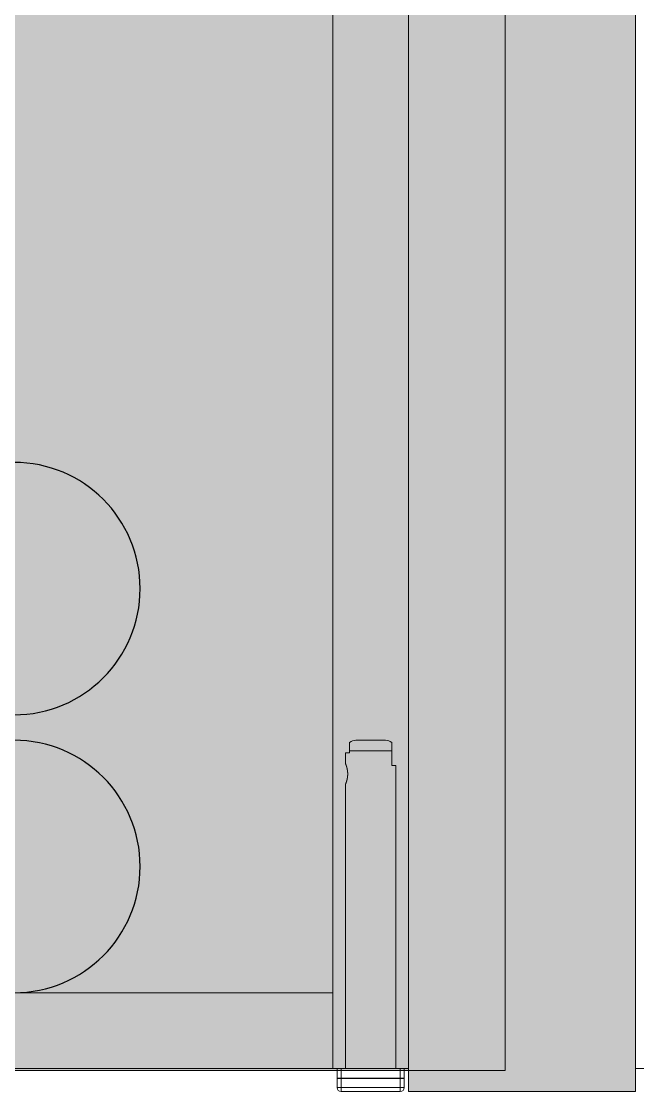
# Model space of a CAD drawing. Header units: millimetres. Extents: x 126 to 12547, y 1644 to 26714.
# Drawn here: x 9998.8 to 10145.4, y 3259.5 to 3513.9 of the extents above; entities that cross this region are included whole.
import ezdxf

# ---------------------------------------------------------------- set-up
doc = ezdxf.new("R2010")
doc.units = ezdxf.units.MM
for name, color, linetype, lineweight in [('F_FERRAMENTA', 253, 'Continuous', 5), ('F_MULTI laminato OPACO', 1, 'Continuous', 5), ('F_MULTI laminato OPACO_retino', 1, 'Continuous', 5), ('F_MULTI tessuto', 151, 'Continuous', 5), ('F_Retini', 252, 'Continuous', 5)]:
    doc.layers.add(name, color=color, linetype=linetype, lineweight=lineweight)
doc.layers.add('VESTIARIO - clothing', color=185, linetype='Continuous')

# ---------------------------------------------------------------- blocks, each defined once
blk = doc.blocks.new('ARMADIO_camera master_prospetto_fronte_aperto')
at = {"layer": 'F_MULTI laminato OPACO_retino', "transparency": 33554687}
h = blk.add_hatch(color=9, dxfattribs=at)
h.dxf.hatch_style = 1
h.paths.add_polyline_path([(60929.93, 11065.63), (60983.93, 11065.63), (60983.93, 13145.63), (60929.93, 13145.63)])
at = {"layer": 'F_FERRAMENTA'}
for p, q in [((60915.93, 11146.13), (60915.93, 11148.63)), ((60924.43, 11149.13), (60917.43, 11149.13)), ((60925.93, 11143.13), (60925.93, 11148.63)), ((60915.93, 11146.13), (60914.93, 11146.13)), ((60914.93, 11143.63), (60914.93, 11146.13)), ((60925.93, 11146.63), (60915.93, 11146.63)), ((60914.93, 11143.63), (60914.93, 11143.63)), ((60914.93, 11143.63), (60914.93, 11143.63)), ((60914.93, 11143.63), (60914.93, 11143.63)), ((60914.93, 11143.63), (60914.93, 11143.63)), ((60914.93, 11143.62), (60914.93, 11143.63)), ((60914.93, 11143.63), (60914.93, 11143.63)), ((60914.93, 11143.62), (60914.93, 11143.62)), ((60914.93, 11143.62), (60914.93, 11143.62)), ((60914.93, 11143.62), (60914.93, 11143.62)), ((60914.93, 11143.62), (60914.93, 11143.62)), ((60914.93, 11143.62), (60914.93, 11143.62)), ((60914.93, 11143.62), (60914.93, 11143.62)), ((60914.93, 11143.62), (60914.93, 11143.62)), ((60914.93, 11143.62), (60914.93, 11143.62)), ((60914.93, 11143.62), (60914.93, 11143.62)), ((60914.93, 11143.61), (60914.93, 11143.62)), ((60914.94, 11143.61), (60914.93, 11143.61)), ((60914.94, 11143.61), (60914.94, 11143.61)), ((60914.94, 11143.61), (60914.94, 11143.61)), ((60914.94, 11143.61), (60914.94, 11143.61)), ((60914.94, 11143.61), (60914.94, 11143.61)), ((60914.94, 11143.6), (60914.94, 11143.61)), ((60914.94, 11143.6), (60914.94, 11143.6)), ((60914.94, 11143.6), (60914.94, 11143.6)), ((60914.94, 11143.6), (60914.94, 11143.6)), ((60914.94, 11143.6), (60914.94, 11143.6)), ((60914.94, 11143.59), (60914.94, 11143.6)), ((60914.95, 11143.59), (60914.94, 11143.59)), ((60914.94, 11143.59), (60914.94, 11143.59)), ((60914.95, 11143.58), (60914.95, 11143.59)), ((60914.95, 11143.58), (60914.95, 11143.58)), ((60914.95, 11143.58), (60914.95, 11143.58)), ((60914.95, 11143.57), (60914.95, 11143.58)), ((60914.95, 11143.58), (60914.95, 11143.58)), ((60914.95, 11143.57), (60914.95, 11143.57)), ((60914.96, 11143.56), (60914.95, 11143.57)), ((60914.95, 11143.57), (60914.95, 11143.57)), ((60914.96, 11143.56), (60914.96, 11143.56)), ((60914.96, 11143.56), (60914.96, 11143.56)), ((60914.96, 11143.55), (60914.96, 11143.56)), ((60914.96, 11143.55), (60914.96, 11143.55)), ((60914.96, 11143.54), (60914.96, 11143.55)), ((60914.97, 11143.54), (60914.96, 11143.54)), ((60914.97, 11143.54), (60914.97, 11143.54)), ((60914.97, 11143.53), (60914.97, 11143.54)), ((60914.97, 11143.53), (60914.97, 11143.53)), ((60914.97, 11143.52), (60914.97, 11143.53)), ((60914.97, 11143.52), (60914.97, 11143.52)), ((60914.98, 11143.51), (60914.97, 11143.52)), ((60914.98, 11143.51), (60914.98, 11143.51)), ((60914.98, 11143.5), (60914.98, 11143.51)), ((60914.98, 11143.5), (60914.98, 11143.5)), ((60914.98, 11143.5), (60914.98, 11143.5)), ((60914.99, 11143.49), (60914.98, 11143.5)), ((60914.99, 11143.49), (60914.99, 11143.49)), ((60914.99, 11143.48), (60914.99, 11143.49)), ((60914.99, 11143.47), (60914.99, 11143.48)), ((60914.99, 11143.47), (60914.99, 11143.47)), ((60915, 11143.46), (60914.99, 11143.47)), ((60915, 11143.46), (60915, 11143.46)), ((60915, 11143.45), (60915, 11143.46)), ((60915, 11143.45), (60915, 11143.45)), ((60915, 11143.44), (60915, 11143.45)), ((60915.01, 11143.43), (60915, 11143.44)), ((60915.01, 11143.43), (60915.01, 11143.43)), ((60915.01, 11143.42), (60915.01, 11143.43)), ((60915.01, 11143.42), (60915.01, 11143.42)), ((60915.02, 11143.41), (60915.01, 11143.42)), ((60915.02, 11143.4), (60915.02, 11143.41)), ((60915.02, 11143.4), (60915.02, 11143.4)), ((60915.02, 11143.39), (60915.02, 11143.4)), ((60915.03, 11143.38), (60915.02, 11143.39)), ((60915.03, 11143.38), (60915.03, 11143.38)), ((60915.03, 11143.37), (60915.03, 11143.38)), ((60915.03, 11143.36), (60915.03, 11143.37)), ((60915.04, 11143.36), (60915.03, 11143.36)), ((60915.04, 11143.35), (60915.04, 11143.36)), ((60915.04, 11143.34), (60915.04, 11143.35)), ((60915.04, 11143.34), (60915.04, 11143.34)), ((60915.05, 11143.33), (60915.04, 11143.34)), ((60915.05, 11143.32), (60915.05, 11143.33)), ((60915.05, 11143.31), (60915.05, 11143.32)), ((60915.06, 11143.31), (60915.05, 11143.31)), ((60915.06, 11143.3), (60915.06, 11143.31)), ((60915.06, 11143.29), (60915.06, 11143.3)), ((60915.06, 11143.28), (60915.06, 11143.29)), ((60915.07, 11143.28), (60915.06, 11143.28)), ((60915.07, 11143.27), (60915.07, 11143.28)), ((60915.07, 11143.26), (60915.07, 11143.27)), ((60915.08, 11143.25), (60915.07, 11143.26)), ((60915.08, 11143.24), (60915.08, 11143.25)), ((60915.08, 11143.23), (60915.08, 11143.24)), ((60915.08, 11143.23), (60915.08, 11143.23)), ((60915.09, 11143.22), (60915.08, 11143.23)), ((60915.09, 11143.21), (60915.09, 11143.22)), ((60915.09, 11143.2), (60915.09, 11143.21)), ((60915.1, 11143.19), (60915.09, 11143.2)), ((60915.1, 11143.18), (60915.1, 11143.19)), ((60915.1, 11143.18), (60915.1, 11143.18)), ((60915.11, 11143.17), (60915.1, 11143.18)), ((60915.11, 11143.16), (60915.11, 11143.17)), ((60915.11, 11143.15), (60915.11, 11143.16)), ((60915.12, 11143.14), (60915.11, 11143.15)), ((60915.12, 11143.13), (60915.12, 11143.14)), ((60915.12, 11143.12), (60915.12, 11143.13)), ((60915.12, 11143.11), (60915.12, 11143.12)), ((60915.13, 11143.1), (60915.12, 11143.11)), ((60915.13, 11143.09), (60915.13, 11143.1)), ((60915.13, 11143.09), (60915.13, 11143.09)), ((60915.14, 11143.08), (60915.13, 11143.09)), ((60915.14, 11143.07), (60915.14, 11143.08)), ((60915.14, 11143.06), (60915.14, 11143.07)), ((60915.15, 11143.05), (60915.14, 11143.06)), ((60915.15, 11143.04), (60915.15, 11143.05)), ((60915.15, 11143.03), (60915.15, 11143.04)), ((60915.16, 11143.02), (60915.15, 11143.03)), ((60915.16, 11143.01), (60915.16, 11143.02)), ((60915.16, 11143), (60915.16, 11143.01)), ((60915.17, 11142.99), (60915.16, 11143)), ((60915.17, 11142.98), (60915.17, 11142.99)), ((60915.17, 11142.97), (60915.17, 11142.98)), ((60915.18, 11142.96), (60915.17, 11142.97)), ((60915.18, 11142.95), (60915.18, 11142.96)), ((60915.18, 11142.94), (60915.18, 11142.95)), ((60915.19, 11142.93), (60915.18, 11142.94)), ((60915.19, 11142.92), (60915.19, 11142.93)), ((60915.19, 11142.91), (60915.19, 11142.92)), ((60915.19, 11142.9), (60915.19, 11142.91)), ((60915.2, 11142.89), (60915.19, 11142.9)), ((60915.2, 11142.88), (60915.2, 11142.89)), ((60915.2, 11142.87), (60915.2, 11142.88)), ((60915.21, 11142.86), (60915.2, 11142.87)), ((60915.21, 11142.85), (60915.21, 11142.86)), ((60915.21, 11142.84), (60915.21, 11142.85)), ((60915.22, 11142.82), (60915.21, 11142.84)), ((60915.22, 11142.81), (60915.22, 11142.82)), ((60915.22, 11142.8), (60915.22, 11142.81)), ((60915.23, 11142.79), (60915.22, 11142.8)), ((60915.23, 11142.78), (60915.23, 11142.79)), ((60915.23, 11142.77), (60915.23, 11142.78)), ((60915.24, 11142.76), (60915.23, 11142.77)), ((60915.24, 11142.75), (60915.24, 11142.76)), ((60915.24, 11142.74), (60915.24, 11142.75)), ((60915.25, 11142.72), (60915.24, 11142.74)), ((60915.25, 11142.71), (60915.25, 11142.72)), ((60915.25, 11142.7), (60915.25, 11142.71)), ((60915.26, 11142.69), (60915.25, 11142.7)), ((60915.26, 11142.68), (60915.26, 11142.69)), ((60915.26, 11142.67), (60915.26, 11142.68)), ((60915.27, 11142.65), (60915.26, 11142.67)), ((60915.27, 11142.64), (60915.27, 11142.65)), ((60915.27, 11142.63), (60915.27, 11142.64)), ((60915.28, 11142.62), (60915.27, 11142.63)), ((60915.28, 11142.61), (60915.28, 11142.62)), ((60915.28, 11142.59), (60915.28, 11142.61)), ((60915.28, 11142.58), (60915.28, 11142.59)), ((60915.29, 11142.57), (60915.28, 11142.58)), ((60915.29, 11142.56), (60915.29, 11142.57)), ((60915.29, 11142.54), (60915.29, 11142.56)), ((60915.3, 11142.53), (60915.29, 11142.54)), ((60915.3, 11142.52), (60915.3, 11142.53)), ((60915.3, 11142.51), (60915.3, 11142.52)), ((60915.31, 11142.49), (60915.3, 11142.51)), ((60915.31, 11142.48), (60915.31, 11142.49)), ((60915.31, 11142.47), (60915.31, 11142.48)), ((60915.32, 11142.45), (60915.31, 11142.47)), ((60915.32, 11142.44), (60915.32, 11142.45)), ((60915.32, 11142.43), (60915.32, 11142.44)), ((60915.33, 11142.42), (60915.32, 11142.43)), ((60915.33, 11142.4), (60915.33, 11142.42)), ((60915.33, 11142.39), (60915.33, 11142.4)), ((60915.33, 11142.38), (60915.33, 11142.39)), ((60915.34, 11142.36), (60915.33, 11142.38)), ((60915.34, 11142.35), (60915.34, 11142.36)), ((60915.34, 11142.34), (60915.34, 11142.35)), ((60915.35, 11142.32), (60915.34, 11142.34)), ((60915.35, 11142.31), (60915.35, 11142.32)), ((60915.35, 11142.29), (60915.35, 11142.31)), ((60915.35, 11142.28), (60915.35, 11142.29)), ((60915.36, 11142.27), (60915.35, 11142.28)), ((60915.36, 11142.25), (60915.36, 11142.27)), ((60915.36, 11142.24), (60915.36, 11142.25)), ((60915.37, 11142.23), (60915.36, 11142.24)), ((60915.37, 11142.21), (60915.37, 11142.23)), ((60915.37, 11142.2), (60915.37, 11142.21)), ((60915.37, 11142.18), (60915.37, 11142.2)), ((60915.38, 11142.17), (60915.37, 11142.18)), ((60915.38, 11142.16), (60915.38, 11142.17)), ((60915.38, 11142.14), (60915.38, 11142.16)), ((60915.38, 11142.13), (60915.38, 11142.14)), ((60915.39, 11142.11), (60915.38, 11142.13)), ((60915.39, 11142.1), (60915.39, 11142.11)), ((60915.39, 11142.08), (60915.39, 11142.1)), ((60915.39, 11142.07), (60915.39, 11142.08)), ((60915.4, 11142.06), (60915.39, 11142.07)), ((60915.4, 11142.04), (60915.4, 11142.06)), ((60915.4, 11142.03), (60915.4, 11142.04)), ((60915.4, 11142.01), (60915.4, 11142.03)), ((60915.41, 11142), (60915.4, 11142.01)), ((60915.41, 11141.98), (60915.41, 11142)), ((60915.41, 11141.97), (60915.41, 11141.98)), ((60915.41, 11141.95), (60915.41, 11141.97)), ((60915.42, 11141.94), (60915.41, 11141.95)), ((60915.42, 11141.92), (60915.42, 11141.94)), ((60915.42, 11141.91), (60915.42, 11141.92)), ((60915.42, 11141.89), (60915.42, 11141.91)), ((60915.42, 11141.88), (60915.42, 11141.89)), ((60915.43, 11141.86), (60915.42, 11141.88)), ((60915.43, 11141.85), (60915.43, 11141.86)), ((60915.43, 11141.84), (60915.43, 11141.85)), ((60915.43, 11141.82), (60915.43, 11141.84)), ((60915.43, 11141.81), (60915.43, 11141.82)), ((60915.44, 11141.79), (60915.43, 11141.81)), ((60915.44, 11141.78), (60915.44, 11141.79)), ((60915.44, 11141.76), (60915.44, 11141.78)), ((60915.44, 11141.75), (60915.44, 11141.76)), ((60915.44, 11141.73), (60915.44, 11141.75)), ((60915.44, 11141.72), (60915.44, 11141.73)), ((60915.45, 11141.7), (60915.44, 11141.72)), ((60915.45, 11141.69), (60915.45, 11141.7)), ((60915.45, 11141.67), (60915.45, 11141.69)), ((60915.45, 11141.65), (60915.45, 11141.67)), ((60915.45, 11141.64), (60915.45, 11141.65)), ((60915.45, 11141.62), (60915.45, 11141.64)), ((60915.45, 11141.61), (60915.45, 11141.62)), ((60915.46, 11141.59), (60915.45, 11141.61)), ((60915.46, 11141.58), (60915.46, 11141.59)), ((60926.93, 11143.13), (60925.93, 11143.13)), ((60926.93, 11071.13), (60926.93, 11143.13)), ((60915.09, 11139.05), (60915.1, 11139.06)), ((60915.09, 11139.04), (60915.09, 11139.05)), ((60915.1, 11139.08), (60915.11, 11139.09)), ((60915.1, 11139.07), (60915.1, 11139.08)), ((60915.1, 11139.06), (60915.1, 11139.07)), ((60915.11, 11139.1), (60915.12, 11139.11)), ((60915.11, 11139.09), (60915.11, 11139.1)), ((60915.11, 11139.09), (60915.11, 11139.09)), ((60915.12, 11139.14), (60915.13, 11139.15)), ((60915.12, 11139.13), (60915.12, 11139.14)), ((60915.12, 11139.12), (60915.12, 11139.13)), ((60915.12, 11139.11), (60915.12, 11139.12)), ((60915.13, 11139.17), (60915.14, 11139.18)), ((60915.13, 11139.16), (60915.13, 11139.17)), ((60915.13, 11139.15), (60915.13, 11139.16)), ((60915.14, 11139.2), (60915.15, 11139.21)), ((60915.14, 11139.19), (60915.14, 11139.2)), ((60915.14, 11139.18), (60915.14, 11139.19)), ((60915.15, 11139.22), (60915.16, 11139.23)), ((60915.15, 11139.21), (60915.15, 11139.22)), ((60915.15, 11139.21), (60915.15, 11139.21)), ((60915.16, 11139.25), (60915.17, 11139.26)), ((60915.16, 11139.24), (60915.16, 11139.25)), ((60915.16, 11139.23), (60915.16, 11139.24)), ((60915.17, 11139.28), (60915.18, 11139.29)), ((60915.17, 11139.27), (60915.17, 11139.28)), ((60915.17, 11139.26), (60915.17, 11139.27)), ((60915.18, 11139.31), (60915.19, 11139.32)), ((60915.18, 11139.3), (60915.18, 11139.31)), ((60915.18, 11139.29), (60915.18, 11139.3)), ((60915.19, 11139.35), (60915.2, 11139.36)), ((60915.19, 11139.34), (60915.19, 11139.35)), ((60915.19, 11139.33), (60915.19, 11139.34)), ((60915.19, 11139.32), (60915.19, 11139.33)), ((60915.2, 11139.39), (60915.21, 11139.4)), ((60915.2, 11139.37), (60915.2, 11139.39)), ((60915.2, 11139.36), (60915.2, 11139.37)), ((60915.21, 11139.42), (60915.22, 11139.43)), ((60915.21, 11139.41), (60915.21, 11139.42)), ((60915.21, 11139.4), (60915.21, 11139.41)), ((60915.22, 11139.45), (60915.23, 11139.46)), ((60915.22, 11139.44), (60915.22, 11139.45)), ((60915.22, 11139.43), (60915.22, 11139.44)), ((60915.23, 11139.48), (60915.24, 11139.49)), ((60915.23, 11139.47), (60915.23, 11139.48)), ((60915.23, 11139.46), (60915.23, 11139.47)), ((60915.24, 11139.52), (60915.25, 11139.53)), ((60915.24, 11139.51), (60915.24, 11139.52)), ((60915.24, 11139.49), (60915.24, 11139.51)), ((60915.25, 11139.55), (60915.26, 11139.56)), ((60915.25, 11139.54), (60915.25, 11139.55)), ((60915.25, 11139.53), (60915.25, 11139.54)), ((60915.26, 11139.59), (60915.27, 11139.6)), ((60915.26, 11139.57), (60915.26, 11139.59)), ((60915.26, 11139.56), (60915.26, 11139.57)), ((60915.27, 11139.62), (60915.28, 11139.63)), ((60915.27, 11139.61), (60915.27, 11139.62)), ((60915.27, 11139.6), (60915.27, 11139.61)), ((60915.28, 11139.67), (60915.29, 11139.68)), ((60915.28, 11139.66), (60915.28, 11139.67)), ((60915.28, 11139.65), (60915.28, 11139.66)), ((60915.28, 11139.63), (60915.28, 11139.65)), ((60915.29, 11139.71), (60915.3, 11139.72)), ((60915.29, 11139.7), (60915.29, 11139.71)), ((60915.29, 11139.68), (60915.29, 11139.7)), ((60915.3, 11139.75), (60915.31, 11139.76)), ((60915.3, 11139.73), (60915.3, 11139.75)), ((60915.3, 11139.72), (60915.3, 11139.73)), ((60915.31, 11139.78), (60915.32, 11139.8)), ((60915.31, 11139.77), (60915.31, 11139.78)), ((60915.31, 11139.76), (60915.31, 11139.77)), ((60915.32, 11139.82), (60915.33, 11139.84)), ((60915.32, 11139.81), (60915.32, 11139.82)), ((60915.32, 11139.8), (60915.32, 11139.81)), ((60915.33, 11139.88), (60915.34, 11139.89)), ((60915.33, 11139.86), (60915.33, 11139.88)), ((60915.33, 11139.85), (60915.33, 11139.86)), ((60915.33, 11139.84), (60915.33, 11139.85)), ((60915.34, 11139.92), (60915.35, 11139.93)), ((60915.34, 11139.9), (60915.34, 11139.92)), ((60915.34, 11139.89), (60915.34, 11139.9)), ((60915.35, 11139.97), (60915.36, 11139.99)), ((60915.35, 11139.96), (60915.35, 11139.97)), ((60915.35, 11139.94), (60915.35, 11139.96)), ((60915.35, 11139.93), (60915.35, 11139.94)), ((60915.36, 11140.01), (60915.37, 11140.03)), ((60915.36, 11140), (60915.36, 11140.01)), ((60915.36, 11139.99), (60915.36, 11140)), ((60915.37, 11140.07), (60915.38, 11140.08)), ((60915.37, 11140.05), (60915.37, 11140.07)), ((60915.37, 11140.04), (60915.37, 11140.05)), ((60915.37, 11140.03), (60915.37, 11140.04)), ((60915.38, 11140.13), (60915.39, 11140.14)), ((60915.38, 11140.11), (60915.38, 11140.13)), ((60915.38, 11140.1), (60915.38, 11140.11)), ((60915.38, 11140.08), (60915.38, 11140.1)), ((60915.39, 11140.18), (60915.4, 11140.2)), ((60915.39, 11140.17), (60915.39, 11140.18)), ((60915.39, 11140.15), (60915.39, 11140.17)), ((60915.39, 11140.14), (60915.39, 11140.15)), ((60915.4, 11140.24), (60915.41, 11140.26)), ((60915.4, 11140.23), (60915.4, 11140.24)), ((60915.4, 11140.21), (60915.4, 11140.23)), ((60915.4, 11140.2), (60915.4, 11140.21)), ((60915.41, 11140.3), (60915.42, 11140.31)), ((60915.41, 11140.28), (60915.41, 11140.3)), ((60915.41, 11140.27), (60915.41, 11140.28)), ((60915.41, 11140.26), (60915.41, 11140.27)), ((60915.42, 11140.37), (60915.43, 11140.39)), ((60915.42, 11140.36), (60915.42, 11140.37)), ((60915.42, 11140.34), (60915.42, 11140.36)), ((60915.42, 11140.33), (60915.42, 11140.34)), ((60915.42, 11140.31), (60915.42, 11140.33)), ((60915.43, 11140.45), (60915.44, 11140.46)), ((60915.43, 11140.43), (60915.43, 11140.45)), ((60915.43, 11140.42), (60915.43, 11140.43)), ((60915.43, 11140.4), (60915.43, 11140.42)), ((60915.43, 11140.39), (60915.43, 11140.4)), ((60915.44, 11140.54), (60915.45, 11140.55)), ((60915.44, 11140.52), (60915.44, 11140.54)), ((60915.44, 11140.51), (60915.44, 11140.52)), ((60915.44, 11140.49), (60915.44, 11140.51)), ((60915.44, 11140.48), (60915.44, 11140.49)), ((60915.44, 11140.46), (60915.44, 11140.48)), ((60915.45, 11140.64), (60915.46, 11140.66)), ((60915.45, 11140.63), (60915.45, 11140.64)), ((60915.45, 11140.61), (60915.45, 11140.63)), ((60915.45, 11140.6), (60915.45, 11140.61)), ((60915.45, 11140.58), (60915.45, 11140.6)), ((60915.45, 11140.57), (60915.45, 11140.58)), ((60915.45, 11140.55), (60915.45, 11140.57)), ((60915.46, 11141.56), (60915.46, 11141.58)), ((60915.46, 11141.55), (60915.46, 11141.56)), ((60915.46, 11141.53), (60915.46, 11141.55)), ((60915.46, 11141.52), (60915.46, 11141.53)), ((60915.46, 11141.5), (60915.46, 11141.52)), ((60915.46, 11141.49), (60915.46, 11141.5)), ((60915.46, 11141.47), (60915.46, 11141.49)), ((60915.47, 11141.46), (60915.46, 11141.47)), ((60915.46, 11140.78), (60915.47, 11140.79)), ((60915.46, 11140.76), (60915.46, 11140.78)), ((60915.46, 11140.75), (60915.46, 11140.76)), ((60915.46, 11140.73), (60915.46, 11140.75)), ((60915.46, 11140.72), (60915.46, 11140.73)), ((60915.46, 11140.7), (60915.46, 11140.72)), ((60915.46, 11140.69), (60915.46, 11140.7)), ((60915.46, 11140.67), (60915.46, 11140.69)), ((60915.46, 11140.66), (60915.46, 11140.67)), ((60915.47, 11141.44), (60915.47, 11141.46)), ((60915.47, 11141.43), (60915.47, 11141.44)), ((60915.47, 11141.41), (60915.47, 11141.43)), ((60915.47, 11141.4), (60915.47, 11141.41)), ((60915.47, 11141.38), (60915.47, 11141.4)), ((60915.47, 11141.37), (60915.47, 11141.38)), ((60915.47, 11141.35), (60915.47, 11141.37)), ((60915.47, 11141.34), (60915.47, 11141.35)), ((60915.47, 11141.32), (60915.47, 11141.34)), ((60915.47, 11141.31), (60915.47, 11141.32)), ((60915.47, 11141.29), (60915.47, 11141.31)), ((60915.47, 11141.28), (60915.47, 11141.29)), ((60915.47, 11141.26), (60915.47, 11141.28)), ((60915.47, 11141.25), (60915.47, 11141.26)), ((60915.47, 11141.23), (60915.47, 11141.25)), ((60915.47, 11141.22), (60915.47, 11141.23)), ((60915.47, 11141.2), (60915.47, 11141.22)), ((60915.48, 11141.19), (60915.47, 11141.2)), ((60915.47, 11141.05), (60915.48, 11141.07)), ((60915.47, 11141.04), (60915.47, 11141.05)), ((60915.47, 11141.02), (60915.47, 11141.04)), ((60915.47, 11141.01), (60915.47, 11141.02)), ((60915.47, 11140.99), (60915.47, 11141.01)), ((60915.47, 11140.98), (60915.47, 11140.99)), ((60915.47, 11140.96), (60915.47, 11140.98)), ((60915.47, 11140.95), (60915.47, 11140.96)), ((60915.47, 11140.93), (60915.47, 11140.95)), ((60915.47, 11140.92), (60915.47, 11140.93)), ((60915.47, 11140.9), (60915.47, 11140.92)), ((60915.47, 11140.89), (60915.47, 11140.9)), ((60915.47, 11140.87), (60915.47, 11140.89)), ((60915.47, 11140.86), (60915.47, 11140.87)), ((60915.47, 11140.84), (60915.47, 11140.86)), ((60915.47, 11140.83), (60915.47, 11140.84)), ((60915.47, 11140.81), (60915.47, 11140.83)), ((60915.47, 11140.79), (60915.47, 11140.81)), ((60915.48, 11141.17), (60915.48, 11141.19)), ((60915.48, 11141.16), (60915.48, 11141.17)), ((60915.48, 11141.14), (60915.48, 11141.16)), ((60915.48, 11141.13), (60915.48, 11141.14)), ((60915.48, 11141.11), (60915.48, 11141.13)), ((60915.48, 11141.1), (60915.48, 11141.11)), ((60915.48, 11141.08), (60915.48, 11141.1)), ((60915.48, 11141.07), (60915.48, 11141.08)), ((60914.93, 11138.64), (60914.94, 11138.64)), ((60914.93, 11138.64), (60914.93, 11138.64)), ((60914.93, 11138.64), (60914.93, 11138.64)), ((60914.93, 11138.63), (60914.93, 11138.64)), ((60914.93, 11138.63), (60914.93, 11138.63)), ((60914.93, 11138.63), (60914.93, 11138.63)), ((60914.93, 11138.63), (60914.93, 11138.63)), ((60914.93, 11138.63), (60914.93, 11138.63)), ((60914.93, 11138.63), (60914.93, 11138.63)), ((60914.93, 11138.63), (60914.93, 11138.63)), ((60914.93, 11138.63), (60914.93, 11138.63)), ((60914.93, 11138.63), (60914.93, 11138.63)), ((60914.93, 11138.63), (60914.93, 11138.63)), ((60914.93, 11138.63), (60914.93, 11138.63)), ((60914.93, 11138.63), (60914.93, 11138.63)), ((60914.93, 11138.63), (60914.93, 11138.63)), ((60914.93, 11138.63), (60914.93, 11138.63)), ((60914.93, 11071.13), (60914.93, 11138.63)), ((60914.94, 11138.66), (60914.94, 11138.66)), ((60914.94, 11138.66), (60914.95, 11138.66)), ((60914.94, 11138.66), (60914.94, 11138.66)), ((60914.94, 11138.65), (60914.94, 11138.66)), ((60914.94, 11138.65), (60914.94, 11138.65)), ((60914.94, 11138.65), (60914.94, 11138.65)), ((60914.94, 11138.65), (60914.94, 11138.65)), ((60914.94, 11138.65), (60914.94, 11138.65)), ((60914.94, 11138.64), (60914.94, 11138.65)), ((60914.94, 11138.64), (60914.94, 11138.64)), ((60914.94, 11138.64), (60914.94, 11138.64)), ((60914.94, 11138.64), (60914.94, 11138.64)), ((60914.95, 11138.69), (60914.96, 11138.69)), ((60914.95, 11138.68), (60914.95, 11138.69)), ((60914.95, 11138.68), (60914.95, 11138.68)), ((60914.95, 11138.68), (60914.95, 11138.68)), ((60914.95, 11138.67), (60914.95, 11138.68)), ((60914.95, 11138.67), (60914.95, 11138.67)), ((60914.95, 11138.67), (60914.95, 11138.67)), ((60914.95, 11138.66), (60914.95, 11138.67)), ((60914.96, 11138.71), (60914.97, 11138.71)), ((60914.96, 11138.7), (60914.96, 11138.71)), ((60914.96, 11138.7), (60914.96, 11138.7)), ((60914.96, 11138.7), (60914.96, 11138.7)), ((60914.96, 11138.69), (60914.96, 11138.7)), ((60914.96, 11138.69), (60914.96, 11138.69)), ((60914.97, 11138.73), (60914.98, 11138.74)), ((60914.97, 11138.73), (60914.97, 11138.73)), ((60914.97, 11138.72), (60914.97, 11138.73)), ((60914.97, 11138.72), (60914.97, 11138.72)), ((60914.97, 11138.72), (60914.97, 11138.72)), ((60914.97, 11138.71), (60914.97, 11138.72)), ((60914.98, 11138.76), (60914.99, 11138.76)), ((60914.98, 11138.75), (60914.98, 11138.76)), ((60914.98, 11138.75), (60914.98, 11138.75)), ((60914.98, 11138.74), (60914.98, 11138.75)), ((60914.98, 11138.74), (60914.98, 11138.74)), ((60914.99, 11138.78), (60915, 11138.79)), ((60914.99, 11138.78), (60914.99, 11138.78)), ((60914.99, 11138.77), (60914.99, 11138.78)), ((60914.99, 11138.77), (60914.99, 11138.77)), ((60914.99, 11138.76), (60914.99, 11138.77)), ((60915, 11138.81), (60915.01, 11138.82)), ((60915, 11138.81), (60915, 11138.81)), ((60915, 11138.8), (60915, 11138.81)), ((60915, 11138.79), (60915, 11138.8)), ((60915, 11138.79), (60915, 11138.79)), ((60915.01, 11138.84), (60915.02, 11138.84)), ((60915.01, 11138.83), (60915.01, 11138.84)), ((60915.01, 11138.82), (60915.01, 11138.83)), ((60915.01, 11138.82), (60915.01, 11138.82)), ((60915.02, 11138.86), (60915.03, 11138.87)), ((60915.02, 11138.85), (60915.02, 11138.86)), ((60915.02, 11138.85), (60915.02, 11138.85)), ((60915.02, 11138.84), (60915.02, 11138.85)), ((60915.03, 11138.89), (60915.04, 11138.9)), ((60915.03, 11138.88), (60915.03, 11138.89)), ((60915.03, 11138.87), (60915.03, 11138.88)), ((60915.03, 11138.87), (60915.03, 11138.87)), ((60915.04, 11138.92), (60915.05, 11138.92)), ((60915.04, 11138.91), (60915.04, 11138.92)), ((60915.04, 11138.9), (60915.04, 11138.91)), ((60915.04, 11138.9), (60915.04, 11138.9)), ((60915.05, 11138.94), (60915.06, 11138.95)), ((60915.05, 11138.93), (60915.05, 11138.94)), ((60915.05, 11138.92), (60915.05, 11138.93)), ((60915.06, 11138.97), (60915.07, 11138.98)), ((60915.06, 11138.96), (60915.06, 11138.97)), ((60915.06, 11138.95), (60915.06, 11138.96)), ((60915.06, 11138.95), (60915.06, 11138.95)), ((60915.07, 11138.99), (60915.08, 11139)), ((60915.07, 11138.99), (60915.07, 11138.99)), ((60915.07, 11138.98), (60915.07, 11138.99)), ((60915.08, 11139.03), (60915.09, 11139.03)), ((60915.08, 11139.02), (60915.08, 11139.03)), ((60915.08, 11139.01), (60915.08, 11139.02)), ((60915.08, 11139), (60915.08, 11139.01)), ((60915.09, 11139.03), (60915.09, 11139.04)), ((60928.93, 11071.13), (60912.93, 11071.13)), ((60912.93, 11068.83), (60912.93, 11071.13)), ((60913.93, 11068.83), (60913.93, 11071.13)), ((60927.93, 11068.83), (60927.93, 11071.13)), ((60928.93, 11068.83), (60928.93, 11071.13)), ((60928.93, 11068.83), (60912.93, 11068.83)), ((60928.93, 11068.73), (60912.93, 11068.73)), ((60912.93, 11066.63), (60912.93, 11068.73)), ((60913.93, 11066.63), (60913.93, 11068.73)), ((60914.18, 11068.73), (60914.18, 11068.83)), ((60915.18, 11068.73), (60915.18, 11068.83)), ((60926.68, 11068.73), (60926.68, 11068.83)), ((60927.68, 11068.73), (60927.68, 11068.83)), ((60927.93, 11066.63), (60927.93, 11068.73)), ((60928.93, 11066.63), (60928.93, 11068.73)), ((60928.93, 11066.63), (60912.93, 11066.63)), ((60913.93, 11065.63), (60913.93, 11066.63)), ((60927.93, 11065.63), (60913.93, 11065.63)), ((60927.93, 11065.63), (60927.93, 11066.63))]:
    blk.add_line(p, q, dxfattribs=at)
for centre, radius, start, end in [((60917.43, 11146.63), 2.5, 90, 126.8699), ((60924.43, 11146.63), 2.5, 53.1301, 90), ((60913.93, 11066.63), 1, 180, 270), ((60927.93, 11066.63), 1, 270, 0)]:
    blk.add_arc(centre, radius, start, end, dxfattribs=at)
at = {"layer": 'F_MULTI laminato OPACO', "color": 1}
blk.add_lwpolyline([(60929.93, 11065.63), (60983.93, 11065.63), (60983.93, 13145.63), (60929.93, 13145.63)], close=True, dxfattribs=at)
at = {"layer": 'F_MULTI tessuto'}
for points in [[(60929.93, 11071.13), (60911.93, 11071.13), (60911.93, 13111.13), (60929.93, 13111.13)], [(61001.93, 11071.13), (60983.93, 11071.13), (60983.93, 13111.13), (61001.93, 13111.13)], [(60617.93, 11089.13), (60911.93, 11089.13), (60911.93, 11071.13), (60617.93, 11071.13)]]:
    blk.add_lwpolyline(points, close=True, dxfattribs=at)
at = {"layer": 'VESTIARIO - clothing', "color": 3}
for centre in [(60836.1, 11185.19), (60836.1, 11119.13)]:
    blk.add_arc(centre, 30, 270, 90, dxfattribs=at)
blk = doc.blocks.new('ARMADIO_camera master_prospetto_fronte_chiuso')
at = {"layer": 'F_MULTI laminato OPACO_retino', "true_color": 0x939598, "transparency": 33554636}
h = blk.add_hatch(color=252, dxfattribs=at)
h.dxf.hatch_style = 1
h.paths.add_polyline_path([(60602.93, 13120.63), (60952.93, 13120.63), (60952.93, 11070.63), (60602.93, 11070.63)])
at = {"layer": 'F_MULTI laminato OPACO', "color": 6}
blk.add_lwpolyline([(60602.93, 13120.63), (60952.93, 13120.63), (60952.93, 11070.63), (60602.93, 11070.63)], close=True, dxfattribs=at)
at = {"layer": 'F_Retini', "color": 1}
blk.add_blockref('ARMADIO_camera master_prospetto_fronte_aperto', (0, 0), dxfattribs=at)

msp = doc.modelspace()

# ---------------------------------------------------------------- block references
at = {"layer": 'F_Retini', "color": 1}
msp.add_blockref('ARMADIO_camera master_prospetto_fronte_chiuso', (-50839.06, -7806.09), dxfattribs=at)

doc.saveas('drawing.dxf')
